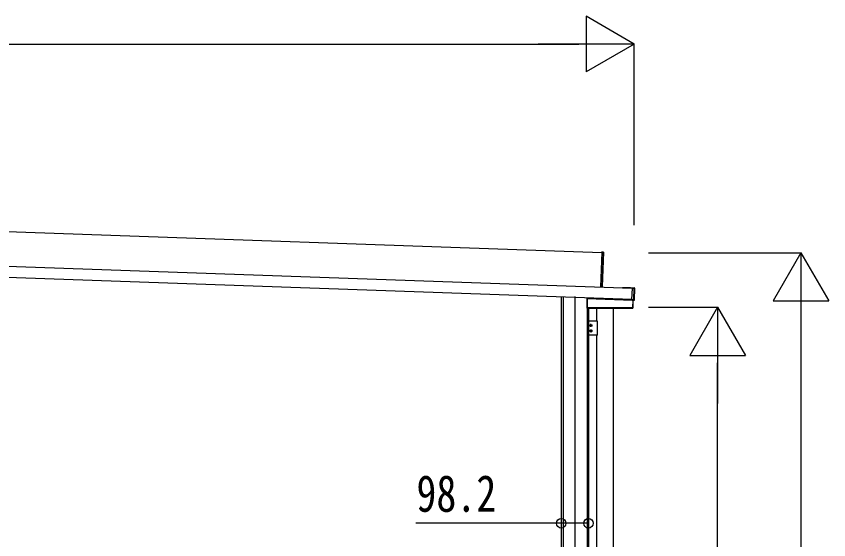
# Model space of a CAD drawing. Units: millimetres, scale not verified. Extents: x -16820 to 16820, y -11880 to 11880.
# Drawn here: x 515 to 3440, y -6586 to -4703 of the extents above; entities that cross this region are included whole.
import ezdxf
from ezdxf.enums import TextEntityAlignment as Align

# ---------------------------------------------------------------- set-up
doc = ezdxf.new("R2010")
doc.units = ezdxf.units.MM
doc.header["$LTSCALE"] = 60
for name, color, linetype in [('0-3_YKK_12', 2, 'Continuous'), ('0-4_YKK_A1', 4, 'Continuous'), ('0-5_YKK_D', 6, 'Continuous')]:
    doc.layers.add(name, color=color, linetype=linetype)
doc.styles.add('ＭＳ ゴシック', font='')
doc.styles.get('ＭＳ ゴシック').set_extended_font_data('MS Gothic')

msp = doc.modelspace()

# ---------------------------------------------------------------- linework, layer by layer
at = {"layer": '0-3_YKK_12'}
msp.add_line((2527.12, -8502.5), (2527.12, -5711.01), dxfattribs=at)
at = {"layer": '0-4_YKK_A1'}
for p, q in [((2623.18, -5553.73), (-1691.39, -5403.06)), ((2733.24, -5681.95), (-2261.41, -5507.53)), ((2731.85, -5721.93), (-2262.81, -5547.51)), ((2624.87, -5677.2), (2629.25, -5551.78)), ((2628.78, -5551.76), (2629.25, -5551.78)), ((2704.28, -5680.44), (2704.35, -5678.44)), ((2710.27, -5680.65), (2710.34, -5678.65)), ((2710.34, -5678.65), (2720.34, -5679)), ((2720.27, -5681), (2720.34, -5679)), ((2720.34, -5679), (2726.33, -5679.21)), ((2726.26, -5681.2), (2726.33, -5679.21)), ((2726.33, -5679.21), (2739.82, -5679.68)), ((2740.3, -5681.66), (2733.26, -5681.41)), ((2733.28, -5680.91), (2733.29, -5680.56)), ((2734.49, -5680.6), (2733.29, -5680.56)), ((2733.29, -5680.56), (2733.29, -5680.56)), ((2734.49, -5680.6), (2733.29, -5680.56)), ((2734.49, -5680.6), (2734.49, -5680.6)), ((2734.83, -5679.5), (2734.79, -5680.6)), ((2735.09, -5680.51), (2740.79, -5680.71)), ((2735.09, -5680.51), (2735.09, -5680.59)), ((2738.86, -5722.71), (2740.3, -5681.66)), ((2740.79, -5681.67), (2739.36, -5722.73)), ((2741.27, -5681.23), (2739.81, -5723.21)), ((2740.79, -5681.67), (2740.3, -5681.66)), ((2740.31, -5681.16), (2740.79, -5680.71)), ((2741.27, -5681.23), (2740.79, -5681.67)), ((2741.36, -5721.76), (2742.72, -5682.78)), ((2477.12, -5713.03), (2477.12, -7950)), ((2483.98, -5713.27), (2483.98, -8450)), ((2569.87, -5718.78), (2569.87, -5752.26)), ((2569.87, -5718.78), (2570.24, -5718.79)), ((2570.54, -5718.49), (2570.17, -5718.48)), ((2570.25, -5718.79), (2570.55, -5718.79)), ((2570.25, -5718.79), (2570.25, -5751.88)), ((2570.37, -5718.28), (2570.37, -5716.29)), ((2570.55, -5718.79), (2570.56, -5718.49)), ((2570.56, -5718.49), (2733.35, -5724.18)), ((2570.72, -5718.29), (2571.01, -5718.29)), ((2570.72, -5718.3), (2571.01, -5718.31)), ((2571.01, -5718.29), (2571.01, -5716.31)), ((2732.86, -5723.96), (2571.01, -5718.31)), ((2731.81, -5722.96), (2731.8, -5723.31)), ((2731.8, -5723.31), (2733, -5723.36)), ((2731.8, -5723.31), (2731.8, -5723.31)), ((2731.8, -5723.31), (2733, -5723.36)), ((2732.88, -5723.35), (2732.86, -5723.96)), ((2733.16, -5723.97), (2732.86, -5723.96)), ((2733, -5723.36), (2733, -5723.36)), ((2733.16, -5723.97), (2733.18, -5723.36)), ((2733.27, -5724.16), (2733.3, -5723.36)), ((2733.27, -5724.16), (2733.3, -5723.37)), ((2735.37, -5724.25), (2733.35, -5724.18)), ((2733.59, -5723.41), (2733.59, -5723.49)), ((2739.29, -5723.69), (2733.59, -5723.49)), ((2735.08, -5752.27), (2736.04, -5724.57)), ((2735.37, -5724.25), (2735.36, -5724.55)), ((2735.75, -5724.26), (2735.37, -5724.25)), ((2735.66, -5724.56), (2736.04, -5724.57)), ((2738.25, -5724.65), (2736.04, -5724.57)), ((2739.29, -5723.69), (2738.84, -5723.21)), ((2739.36, -5722.73), (2738.86, -5722.71)), ((2739.36, -5722.73), (2739.81, -5723.21)), ((2570.25, -5751.88), (2569.87, -5752.26)), ((2570.17, -5752.56), (2570.55, -5752.18)), ((2570.17, -5752.56), (2734.78, -5752.56)), ((2570.55, -5751.88), (2570.25, -5751.88)), ((2570.26, -5752.56), (2570.26, -8450)), ((2570.55, -5751.88), (2570.55, -5752.18)), ((2570.55, -5752.18), (2734.41, -5752.18)), ((2575.32, -5752.56), (2575.32, -7950)), ((2605.25, -5800), (2605.25, -5752.56)), ((2665.45, -7840), (2665.45, -5752.56)), ((2734.41, -5751.88), (2734.41, -5752.18)), ((2734.41, -5752.18), (2734.78, -5752.56)), ((2735.08, -5752.27), (2734.71, -5751.89)), ((2607.92, -5800), (2575.62, -5800)), ((2575.62, -5850), (2575.62, -5800)), ((2578.82, -5815), (2589.82, -5815)), ((2584.32, -5820.5), (2584.32, -5809.5)), ((2585.55, -5815.41), (2586.37, -5815.41)), ((2607.92, -5850), (2607.92, -5800)), ((2578.82, -5835), (2589.82, -5835)), ((2584.32, -5829.5), (2584.32, -5840.5)), ((2585.55, -5834.59), (2586.37, -5834.59)), ((2607.92, -5850), (2575.62, -5850)), ((2605.25, -6780), (2605.25, -5850))]:
    msp.add_line(p, q, dxfattribs=at)
for points in [[(2628.8, -5551.26), (2623.28, -5550.73), (2623.26, -5551.23), (2618.9, -5676.16)], [(2623.26, -5551.23), (2628.78, -5551.76), (2624.42, -5676.69)], [(2697.85, -5678.21), (2697.78, -5680.21), (2733.02, -5681.44)], [(2697.85, -5678.21), (2704.35, -5678.44), (2710.34, -5678.65)], [(2731.81, -5722.96), (2731.83, -5722.47), (2733.26, -5681.41), (2733.28, -5680.91)], [(2733.28, -5680.91), (2740.31, -5681.16), (2740.3, -5681.66)], [(2735.09, -5680.59), (2735.03, -5680.59), (2734.99, -5680.6)], [(2570.72, -5716.3), (2570.72, -5718.29), (2570.37, -5718.28)], [(2731.83, -5722.47), (2738.86, -5722.71), (2738.84, -5723.21), (2731.81, -5722.96)], [(2733.5, -5723.4), (2733.54, -5723.41), (2733.59, -5723.41)], [(2734.41, -5751.88), (2734.71, -5751.89), (2735.66, -5724.56), (2735.36, -5724.55)], [(2583.09, -5814.59), (2582.27, -5814.59), (2582.27, -5815.41), (2583.09, -5815.41)], [(2584.73, -5813.77), (2584.73, -5812.95), (2583.91, -5812.95), (2583.91, -5813.77)], [(2583.91, -5816.23), (2583.91, -5817.05), (2584.73, -5817.05), (2584.73, -5816.23)], [(2586.37, -5815.41), (2586.37, -5814.59), (2585.55, -5814.59)], [(2583.09, -5835.41), (2582.27, -5835.41), (2582.27, -5834.59), (2583.09, -5834.59)], [(2583.91, -5833.77), (2583.91, -5832.95), (2584.73, -5832.95), (2584.73, -5833.77)], [(2584.73, -5836.23), (2584.73, -5837.05), (2583.91, -5837.05), (2583.91, -5836.23)], [(2586.37, -5834.59), (2586.37, -5835.41), (2585.55, -5835.41)]]:
    msp.add_lwpolyline(points, dxfattribs=at)
msp.add_lwpolyline([(2570.55, -5751.88), (2570.55, -5718.79), (2735.36, -5724.55), (2734.41, -5751.88)], close=True, dxfattribs=at)
for centre in [(2584.32, -5815), (2584.32, -5835)]:
    msp.add_circle(centre, 3.5, dxfattribs=at)
for centre, radius, start, end in [((2626.74, -5551.44), 2.07, 351.06854, 4.93146), ((2628.75, -5551.76), 0.5, 358, 84.5), ((2734.73, -5676.6), 4.01, 266.55184, 273.90119), ((2739.72, -5682.68), 3, 358, 88), ((2740.29, -5681.66), 0.501, 358.24971, 87.75029), ((2570.54, -5718.79), 0.3, 90.16173, 180.04449), ((2570.55, -5718.79), 0.3, 88.05611, 180.04719), ((2570.55, -5718.79), 0.3, 88.19064, 179.87538), ((2570.54, -5718.65), 0.159, 86.02272, 89.97728), ((2732.98, -5727.06), 3.71, 81.82188, 89.76035), ((2733.36, -5723.98), 0.2, 178, 268), ((2735.36, -5724.55), 0.3, 357.94657, 87.94647), ((2738.36, -5721.65), 3, 268, 358), ((2738.86, -5722.71), 0.501, 268.24971, 357.75029), ((2570.55, -5751.88), 0.301, 180.24971, 269.75029), ((2734.41, -5751.88), 0.301, 270.23913, 357.76087), ((2583.09, -5813.77), 0.82, 270, 0), ((2583.09, -5816.23), 0.82, 0, 90), ((2585.55, -5813.77), 0.82, 180, 270), ((2585.55, -5816.23), 0.82, 90, 180), ((2583.09, -5833.77), 0.82, 270, 0), ((2583.09, -5836.23), 0.82, 0, 90), ((2585.55, -5833.77), 0.82, 180, 270), ((2585.55, -5836.23), 0.82, 90, 180)]:
    msp.add_arc(centre, radius, start, end, dxfattribs=at)
for centre, major_axis, ratio, start_param, end_param in [((2734.49, -5680.57), (0.6, -0.021), 0.061163, 4.712389, 6.2831853), ((2735.08, -5680.81), (-0.01, -0.3), 0.998135, 3.1415927, 3.9545103), ((2740.77, -5681.21), (0.367, 0.342), 0.99628, 5.4996506, 7.06672), ((2570.17, -5718.78), (-0.3, 0.01), 0.998133, 4.7490956, 6.3180268), ((2570.17, -5718.28), (-0.2, 0.007), 0.998133, 1.607503, 3.1764341), ((2570.25, -5718.29), (0, 0.5), 0.061125, 3.1027435, 3.1394501), ((2570.54, -5718.29), (0.007, 0.2), 0.854479, 3.1782993, 4.712389), ((2570.54, -5718.29), (0.47, -0.016), 0.425228, 4.7490956, 6.2831853), ((2570.55, -5718.29), (-0.011, 0.2), 0.151815, 3.0913179, 3.1280246), ((2570.51, -5718.29), (0.201, -0.007), 0.992577, 6.2831853, 6.3180268), ((2570.51, -5718.29), (-0.501, 0.017), 0.998133, 3.1415927, 3.1764341), ((2733.36, -5723.98), (0.5, -0.017), 0.4, 3.1415927, 4.712389), ((2732.99, -5723.39), (0.6, -0.021), 0.061163, 6.2831853, 7.8539816), ((2733.6, -5723.19), (-0.01, -0.3), 0.998135, 5.4691958, 6.2831853), ((2735.74, -5724.56), (0.3, -0.01), 0.998135, 0, 1.5707963), ((2739.3, -5723.19), (0.342, -0.367), 0.99628, 5.4996506, 7.06672), ((2570.17, -5752.26), (0.213, 0.213), 0.99628, 2.358058, 3.9251274), ((2734.78, -5752.26), (-0.209, 0.217), 0.996405, 2.3754474, 3.9077379)]:
    msp.add_ellipse(centre, major_axis=major_axis, ratio=ratio, start_param=start_param, end_param=end_param, dxfattribs=at)
at = {"layer": '0-5_YKK_D'}
for p, q in [((2740.22, -4803.06), (2567.01, -4703.06)), ((2567.01, -4703.06), (2567.01, -4903.06)), ((-2069.79, -4803.06), (2540.22, -4803.06)), ((2740.22, -4803.06), (2393.81, -4803.06)), ((2740.22, -4803.06), (2567.01, -4903.06)), ((2740.22, -5454.94), (2740.22, -4802.06)), ((2791.3, -5553.73), (3341.22, -5553.73)), ((3340.22, -5553.73), (3240.22, -5726.94)), ((3340.22, -5553.73), (3440.22, -5726.94)), ((3340.22, -5553.73), (3340.22, -5900.14)), ((3240.22, -5726.94), (3440.22, -5726.94)), ((2791.3, -5750), (3041.22, -5750)), ((3040.22, -5750), (2940.22, -5923.2)), ((3040.22, -5750), (3140.22, -5923.2)), ((3040.22, -5750), (3040.22, -6096.41)), ((3340.22, -5753.73), (3340.22, -7750)), ((2940.22, -5923.2), (3140.22, -5923.2)), ((3040.22, -7750), (3040.22, -5950))]:
    msp.add_line(p, q, dxfattribs=at)
msp.add_lwpolyline([(2575.32, -6526.99), (2477.12, -6526.99), (1953.92, -6526.99)], dxfattribs=at)
for centre in [(2477.12, -6526.99), (2575.32, -6526.99)]:
    msp.add_circle(centre, 17, dxfattribs=at)

# ---------------------------------------------------------------- texts
at = {"layer": '0-5_YKK_D', "style": 'ＭＳ ゴシック', "width": 0.8}
msp.add_text('98.2', height=132, dxfattribs=at).set_placement((1955.92, -6524.99), align=Align.BOTTOM_LEFT)

doc.saveas('drawing.dxf')
